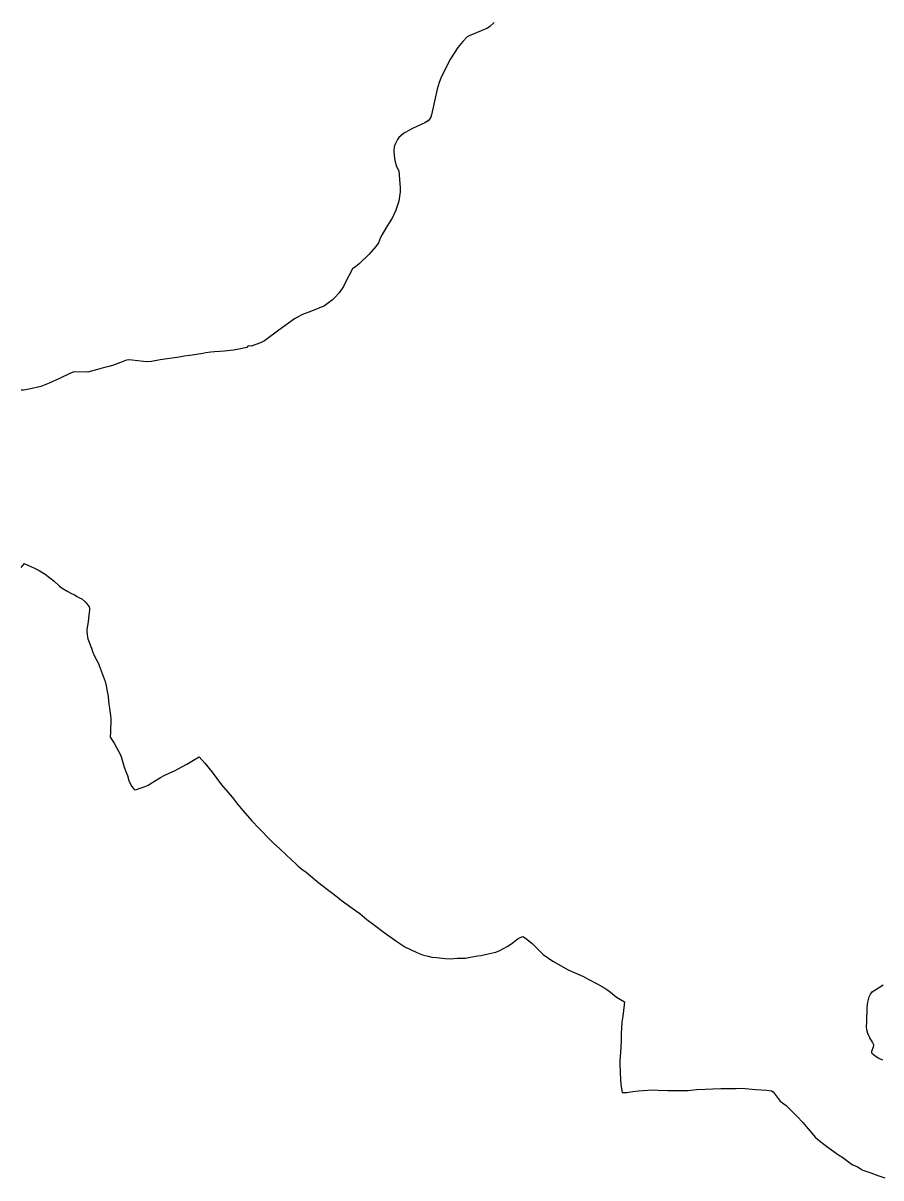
# Model space of a CAD drawing. Extents: x 1189447 to 1205702, y 6141591 to 6152844.
# Drawn here: x 1193511 to 1197574, y 6141640 to 6147113 of the extents above; entities that cross this region are included whole.
import ezdxf

# ---------------------------------------------------------------- set-up
doc = ezdxf.new("R2010")
doc.units = 0
doc.linetypes.add('CONTINU', pattern=[0])
doc.layers.add('1SECTION', color=7, linetype='CONTINU')

msp = doc.modelspace()

# ---------------------------------------------------------------- linework, layer by layer
at = {"layer": '1SECTION'}
for points in [[(1195741.65, 6147116.57), (1195722.28, 6147096.76), (1195710.38, 6147090.09), (1195681.47, 6147077.31), (1195623.22, 6147053.49), (1195614.06, 6147048.28), (1195593.35, 6147026.63), (1195570.48, 6146997.84), (1195536.01, 6146943.73), (1195495.92, 6146867.02), (1195489.36, 6146853.04), (1195482.22, 6146832.36), (1195472.46, 6146799.71), (1195463.39, 6146757.76), (1195446.03, 6146678.41), (1195442.03, 6146667.1), (1195435.53, 6146657.5), (1195429.05, 6146650.48), (1195414.02, 6146640.72), (1195397.08, 6146632.44), (1195355.01, 6146613.2), (1195320.36, 6146594.36), (1195311.98, 6146588.93), (1195291.05, 6146571.37), (1195284.18, 6146561.79), (1195272.79, 6146540.29), (1195267.91, 6146526.6), (1195266.29, 6146508.26), (1195267.99, 6146485.03), (1195271.92, 6146461.97), (1195279.62, 6146434.07), (1195290.26, 6146413.32), (1195293.6, 6146372.75), (1195297.66, 6146332.31), (1195297.14, 6146313.26), (1195290.1, 6146269.77), (1195276.52, 6146226.65), (1195261.43, 6146192.42), (1195229.58, 6146141.49), (1195211.8, 6146111.44), (1195204.57, 6146096.41), (1195193.74, 6146071.44), (1195181.53, 6146054.9), (1195149.92, 6146018.64), (1195102.84, 6145971.67), (1195087.15, 6145960.48), (1195071.15, 6145948.03), (1195038.74, 6145884.97), (1195028.24, 6145864.3), (1195008.05, 6145834.14), (1194986.94, 6145812.06), (1194975.78, 6145802.24), (1194938.92, 6145773.5), (1194876.95, 6145747.88), (1194834.66, 6145732.36), (1194811.19, 6145719.91), (1194796.91, 6145711.46), (1194722.01, 6145658.18), (1194654.42, 6145607.35), (1194636.05, 6145597.56), (1194591.49, 6145581.69), (1194580.77, 6145583.74), (1194575.33, 6145581.94), (1194570.98, 6145576.18), (1194532.25, 6145567.27), (1194508.08, 6145562.82), (1194464.92, 6145558.68), (1194418.09, 6145554.93), (1194399.64, 6145553.47), (1194376.42, 6145550.57), (1194362.63, 6145547.99), (1194311.73, 6145539.14), (1194300.12, 6145538.37), (1194274.32, 6145534.88), (1194250.01, 6145529.32), (1194160.61, 6145516.86), (1194119.26, 6145509.68), (1194102.18, 6145508.36), (1194080.62, 6145508.96), (1194027.58, 6145515.96), (1194008.61, 6145516.64), (1193995.28, 6145514.43), (1193971.76, 6145505.13), (1193934.06, 6145490.05), (1193917.53, 6145486.43), (1193885.86, 6145478.39), (1193863.83, 6145471.12), (1193817.21, 6145459.46), (1193750.46, 6145459.69), (1193732.04, 6145452.42), (1193682.32, 6145428.54), (1193633.57, 6145406), (1193594.7, 6145391.33), (1193540, 6145378.11), (1193512.4, 6145373.99), (1193501.19, 6145373.45)], [(1193501.38, 6144532.46), (1193516.67, 6144551.27), (1193518.47, 6144550.05), (1193561.79, 6144531.41), (1193586.9, 6144519.15), (1193599.82, 6144511.33), (1193615.84, 6144500.82), (1193629.76, 6144490.42), (1193658.16, 6144467.63), (1193683.35, 6144444.55), (1193695.55, 6144435.49), (1193723.02, 6144418.72), (1193736.05, 6144411.73), (1193754.16, 6144402.68), (1193767.06, 6144395.54), (1193778.53, 6144388.93), (1193788.29, 6144383.85), (1193802.87, 6144372.37), (1193810.07, 6144364.89), (1193814.7, 6144359.17), (1193823.64, 6144346.56), (1193825.09, 6144338.23), (1193825.26, 6144333), (1193823.56, 6144317.9), (1193822.66, 6144306.36), (1193818.45, 6144276.55), (1193814.01, 6144247.64), (1193813, 6144238.45), (1193812.75, 6144230.28), (1193814, 6144215.91), (1193815.94, 6144202.8), (1193817.96, 6144194.26), (1193823.54, 6144178.91), (1193830.53, 6144162), (1193834.59, 6144150.89), (1193841.69, 6144129.66), (1193845.09, 6144121.14), (1193854.16, 6144102.71), (1193865.71, 6144080.99), (1193871.75, 6144068.4), (1193890.33, 6144018.5), (1193899.68, 6143993.09), (1193903.5, 6143972.03), (1193909.37, 6143945.23), (1193912.2, 6143930.54), (1193913.95, 6143919.93), (1193916.9, 6143885.1), (1193919.5, 6143866.3), (1193923.89, 6143841.79), (1193925.16, 6143831.13), (1193925.58, 6143815.55), (1193925.54, 6143791.88), (1193924.53, 6143777.49), (1193924.73, 6143749.05), (1193922.99, 6143732.47), (1193923.27, 6143728.18), (1193942.49, 6143700.36), (1193973.91, 6143641.97), (1193989.47, 6143586.68), (1194000.91, 6143558.63), (1194005.08, 6143546.6), (1194011.76, 6143523.69), (1194018.23, 6143509.22), (1194026.21, 6143495.22), (1194034.36, 6143485.12), (1194040.88, 6143477.81), (1194042.99, 6143478.57), (1194065.35, 6143486.65), (1194088.84, 6143495.54), (1194102.53, 6143501.54), (1194125.88, 6143515.75), (1194161.91, 6143537.37), (1194178.93, 6143547.74), (1194202.86, 6143558.71), (1194228.47, 6143569.05), (1194245.85, 6143578.67), (1194285.89, 6143601.48), (1194318.42, 6143618.97), (1194344.35, 6143636.24), (1194371.7, 6143604.81), (1194406.29, 6143562.64), (1194450.86, 6143502.77), (1194482.7, 6143466.06), (1194500.88, 6143444.14), (1194527.62, 6143410.39), (1194551.09, 6143381.95), (1194593.7, 6143332.84), (1194627.65, 6143297.1), (1194682.7, 6143241), (1194696.62, 6143227.08), (1194726.55, 6143199.58), (1194758.26, 6143170.23), (1194782.69, 6143146.89), (1194802.32, 6143127.7), (1194812.22, 6143118.89), (1194831.56, 6143103.7), (1194851.35, 6143088.62), (1194891.96, 6143053.8), (1194919.01, 6143031.31), (1194965.09, 6142997.52), (1194998.31, 6142972.6), (1195018.16, 6142956.59), (1195045.79, 6142935.89), (1195084.92, 6142907.87), (1195105.85, 6142892.19), (1195139.21, 6142864.66), (1195175.21, 6142837.42), (1195221.21, 6142803.4), (1195281.68, 6142759.91), (1195319.65, 6142735.31), (1195348.64, 6142721.04), (1195372.23, 6142709.69), (1195387.19, 6142703.24), (1195402.45, 6142697.7), (1195415.22, 6142693.85), (1195429.6, 6142689.98), (1195447.24, 6142686.52), (1195469, 6142683.8), (1195511.67, 6142679.64), (1195533.85, 6142678.59), (1195567.87, 6142680.56), (1195605.72, 6142681.92), (1195628.23, 6142685.29), (1195665.02, 6142691.63), (1195679.88, 6142693.92), (1195713.45, 6142701.61), (1195741.72, 6142707.44), (1195750.29, 6142709.79), (1195769.59, 6142717.32), (1195787.27, 6142726.35), (1195803.35, 6142735.99), (1195821.53, 6142747.39), (1195834.39, 6142757.67), (1195849.66, 6142769.96), (1195855.54, 6142774.23), (1195865.93, 6142779.66), (1195877.55, 6142784.12), (1195890.42, 6142776.63), (1195905.47, 6142764.91), (1195922.52, 6142750.56), (1195974.39, 6142698.05), (1196020.39, 6142667), (1196092.97, 6142626.34), (1196132.8, 6142608.39), (1196164.89, 6142594.65), (1196188.31, 6142582.23), (1196230.7, 6142558.81), (1196265.88, 6142539.1), (1196281.48, 6142528.86), (1196293.9, 6142519.52), (1196322, 6142496.74), (1196359.42, 6142474.71), (1196358.02, 6142459.8), (1196351.42, 6142406.48), (1196347.9, 6142377.75), (1196345.27, 6142348.37), (1196344.44, 6142326.45), (1196344.17, 6142289.5), (1196341.36, 6142234.19), (1196337.96, 6142196.41), (1196337.27, 6142181.17), (1196338.84, 6142142.32), (1196341.04, 6142100.87), (1196344.11, 6142070.99), (1196348.54, 6142044.6), (1196370.25, 6142045.27), (1196399.54, 6142048.5), (1196425.32, 6142051.69), (1196469.69, 6142056.34), (1196501.75, 6142056.39), (1196519.93, 6142056.24), (1196562.96, 6142053.56), (1196597.5, 6142053.75), (1196619.09, 6142053.22), (1196643.19, 6142053.24), (1196661.6, 6142054.57), (1196700.5, 6142058.15), (1196742.19, 6142060.46), (1196777.89, 6142061.87), (1196816.41, 6142063.86), (1196857.72, 6142063.71), (1196888.5, 6142064.12), (1196915.37, 6142064.82), (1196980.83, 6142058.61), (1197033.34, 6142055.33), (1197056.83, 6142051.73), (1197064.24, 6142047.13), (1197091.97, 6142009.41), (1197097.21, 6142004.01), (1197114.23, 6141990.59), (1197125.28, 6141982.32), (1197159.32, 6141949.06), (1197177.77, 6141931.16), (1197203.82, 6141902.25), (1197220.86, 6141882.8), (1197248.2, 6141850.24), (1197262.99, 6141833.03), (1197273.45, 6141823.29), (1197303.63, 6141799.51), (1197329.24, 6141780.26), (1197352.01, 6141764.13), (1197364.56, 6141755.6), (1197373.98, 6141748.72), (1197394.29, 6141735.65), (1197433.3, 6141706.66), (1197441.77, 6141702.12), (1197463, 6141692.08), (1197471.81, 6141687.07), (1197484.93, 6141678.63), (1197493.63, 6141674.4), (1197527.08, 6141663.12), (1197559.99, 6141651.25), (1197592.34, 6141639.69)], [(1197584.13, 6142197.7), (1197564.24, 6142206.38), (1197546.52, 6142216.45), (1197537.1, 6142224.39), (1197530.93, 6142231.54), (1197532.02, 6142239.78), (1197540.05, 6142261.64), (1197540.43, 6142269.33), (1197539.34, 6142274.23), (1197534.78, 6142283.42), (1197522.17, 6142304.3), (1197512.32, 6142323.91), (1197507.43, 6142342.07), (1197506.2, 6142357.63), (1197507.04, 6142378.5), (1197509.86, 6142448.31), (1197512.87, 6142473.37), (1197518.72, 6142497.39), (1197524.46, 6142510.82), (1197533.35, 6142521.13), (1197545.84, 6142529.79), (1197585.82, 6142555.1)]]:
    msp.add_lwpolyline(points, dxfattribs=at)

doc.saveas('drawing.dxf')
